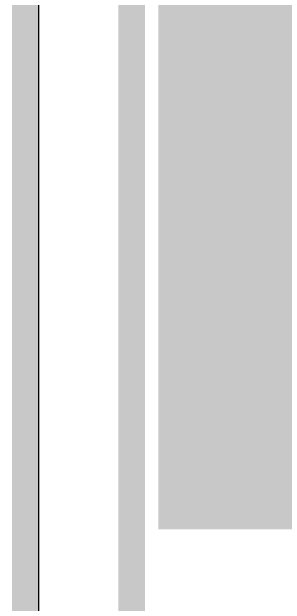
# Model space of a CAD drawing. Header units: millimetres. Extents: x 169 to 355, y 129 to 253.
# Drawn here: x 169.49 to 179.78, y 206.44 to 228.72 of the extents above; entities that cross this region are included whole.
import ezdxf

# ---------------------------------------------------------------- set-up
doc = ezdxf.new("R2010")
doc.units = ezdxf.units.MM
for name, color, linetype in [('BottomLayer', 5, 'Continuous'), ('InternalPlane1', 76, 'Continuous'), ('Mechanical15', 56, 'Continuous'), ('TopLayer', 1, 'Continuous')]:
    doc.layers.add(name, color=color, linetype=linetype)

msp = doc.modelspace()

# ---------------------------------------------------------------- linework, layer by layer
at = {"layer": 'BottomLayer', "const_width": 1}
msp.add_lwpolyline([(174, 134), (174, 246)], dxfattribs=at)
at = {"layer": 'BottomLayer'}
msp.add_solid([(175, 209.25), (271.8, 209.25), (175, 245), (271.8, 245)], dxfattribs=at)
at = {"layer": 'InternalPlane1'}
msp.add_line((170.51, 130.51), (170.51, 249.49), dxfattribs=at)
at = {"layer": 'InternalPlane1', "const_width": 1.016}
msp.add_lwpolyline([(170, 130), (170, 250)], dxfattribs=at)
at = {"layer": 'Mechanical15', "const_width": 0.5}
msp.add_lwpolyline([(170, 130), (170, 250)], dxfattribs=at)
at = {"layer": 'TopLayer', "const_width": 1}
msp.add_lwpolyline([(174, 134), (174, 246)], dxfattribs=at)

doc.saveas('drawing.dxf')
